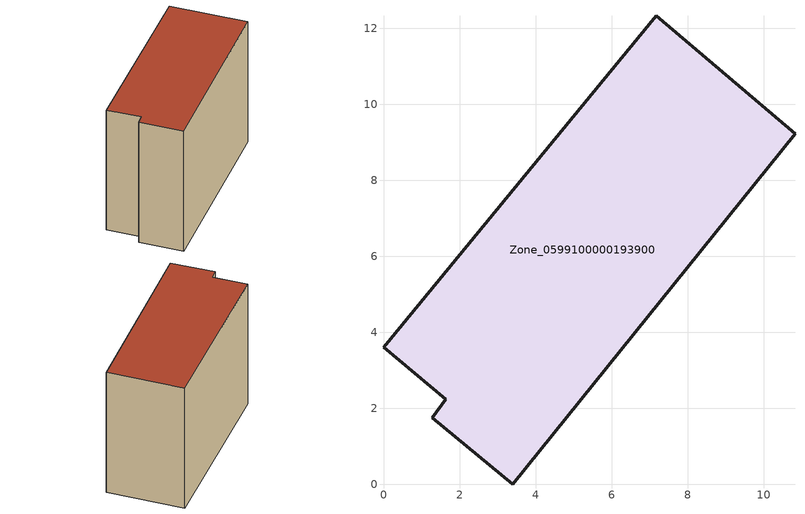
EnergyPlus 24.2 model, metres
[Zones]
Zone_0599100000193900
 floor ground (C_G): 7.17,12.33 10.82,9.22 3.4,0 1.28,1.76 1.63,2.25 0,3.6 z0
 wall outside (C_F): 10.82,9.22 7.17,12.33 0,3.6 1.63,2.25 1.28,1.76 3.4,0 10.82,9.22 z0:8.33
 roof outside (C_R): 3.4,0 10.82,9.22 7.17,12.33 0,3.6 1.63,2.25 1.28,1.76 z8.33
[BUILDING]
Pand.0599100000193900: North Axis=0; Terrain=City; Loads Convergence Tolerance Value=0.04; Temperature Convergence Tolerance Value=0.4; Solar Distribution=FullExterior; Maximum Number of Warmup Days=25; Minimum Number of Warmup Days=1
[Site:Location]
Rotterdam.The.Hague.AP_ZH_NLD Design_Conditions: Latitude=51.96; Longitude=4.45; Time Zone=1; Elevation=-4.5
[SITE:GROUNDTEMPERATURE:BUILDINGSURFACE]
18, 18, 18, 18, 18, 18, 18, 18, 18, 18, 18, 18
[MATERIAL] Thermal Absorptance=0.9; Solar Absorptance=0.7; Visible Absorptance=0.7
Name | Roughness | Thickness | Conductivity | Density | Specific Heat
G.TI.1946 | MediumSmooth | 0.15 | 1 | 540 | 1210
F.TI.1946 | Rough | 0.3 | 0.857143 | 1920 | 840
R.TI.1946 | MediumRough | 0.2 | 0.1 | 1500 | 1000
[CONSTRUCTION]
C_G: G.TI.1946
C_F: F.TI.1946
C_R: R.TI.1946
[ZONE]
Zone_0599100000193900: Type=1; Multiplier=1; Ceiling Height=Autocalculate; Volume=Autocalculate; Floor Area=autocalculate; Part of Total Floor Area=Yes
[ZONEINFILTRATION:DESIGNFLOWRATE]
Infil_Zone_0599100000193900: Zone or ZoneList or Space or SpaceList=Zone_0599100000193900; Schedule=AlwaysOn; Design Flow Rate Calculation Method=Flow/Area; Flow Rate per Floor Area=0.003; Constant Term Coefficient=1; Temperature Term Coefficient=0; Velocity Term Coefficient=0; Velocity Squared Term Coefficient=0
[HVACTEMPLATE:ZONE:IDEALLOADSAIRSYSTEM]
Zone_0599100000193900: Maximum Heating Supply Air Temperature=50; Minimum Cooling Supply Air Temperature=13; Maximum Heating Supply Air Humidity Ratio=0.0156; Minimum Cooling Supply Air Humidity Ratio=0.0077; Heating Limit=NoLimit; Cooling Limit=NoLimit; Dehumidification Control Type=ConstantSensibleHeatRatio; Cooling Sensible Heat Ratio=0.7; Dehumidification Setpoint=60; Humidification Control Type=None; Humidification Setpoint=30; Outdoor Air Method=None; Outdoor Air Flow Rate per Person=0.00944; Outdoor Air Flow Rate per Zone Floor Area=0; Outdoor Air Flow Rate per Zone=0; Demand Controlled Ventilation Type=None; Outdoor Air Economizer Type=NoEconomizer; Heat Recovery Type=None; Sensible Heat Recovery Effectiveness=0.7; Latent Heat Recovery Effectiveness=0.65
[ZONECONTROL:THERMOSTAT]
ThermostatControl_Zone_0599100000193900: Zone or ZoneList=Zone_0599100000193900; Control Type Schedule=DualSetpointControlType; Control 1=Thermostat_Zone_0599100000193900; Temperature Difference Between Cutout And Setpoint=0
[THERMOSTATSETPOINT:DUALSETPOINT]
Thermostat_Zone_0599100000193900: Heating Setpoint Temperature Schedule=HeatingSetpoint_Zone_0599100000193900; Cooling Setpoint Temperature Schedule=CoolingSetpoint_Zone_0599100000193900
[SCHEDULE:COMPACT]
HeatingSetpoint_Zone_0599100000193900: Through: 12/31, For: AllDays, Until: 24:00, 21
CoolingSetpoint_Zone_0599100000193900: Through: 12/31, For: AllDays, Until: 24:00, 24
DualSetpointControlType: Through: 12/31, For: AllDays, Until: 24:00, 4
AlwaysOn: Through: 12/31, For: AllDays, Until: 24:00, 1
